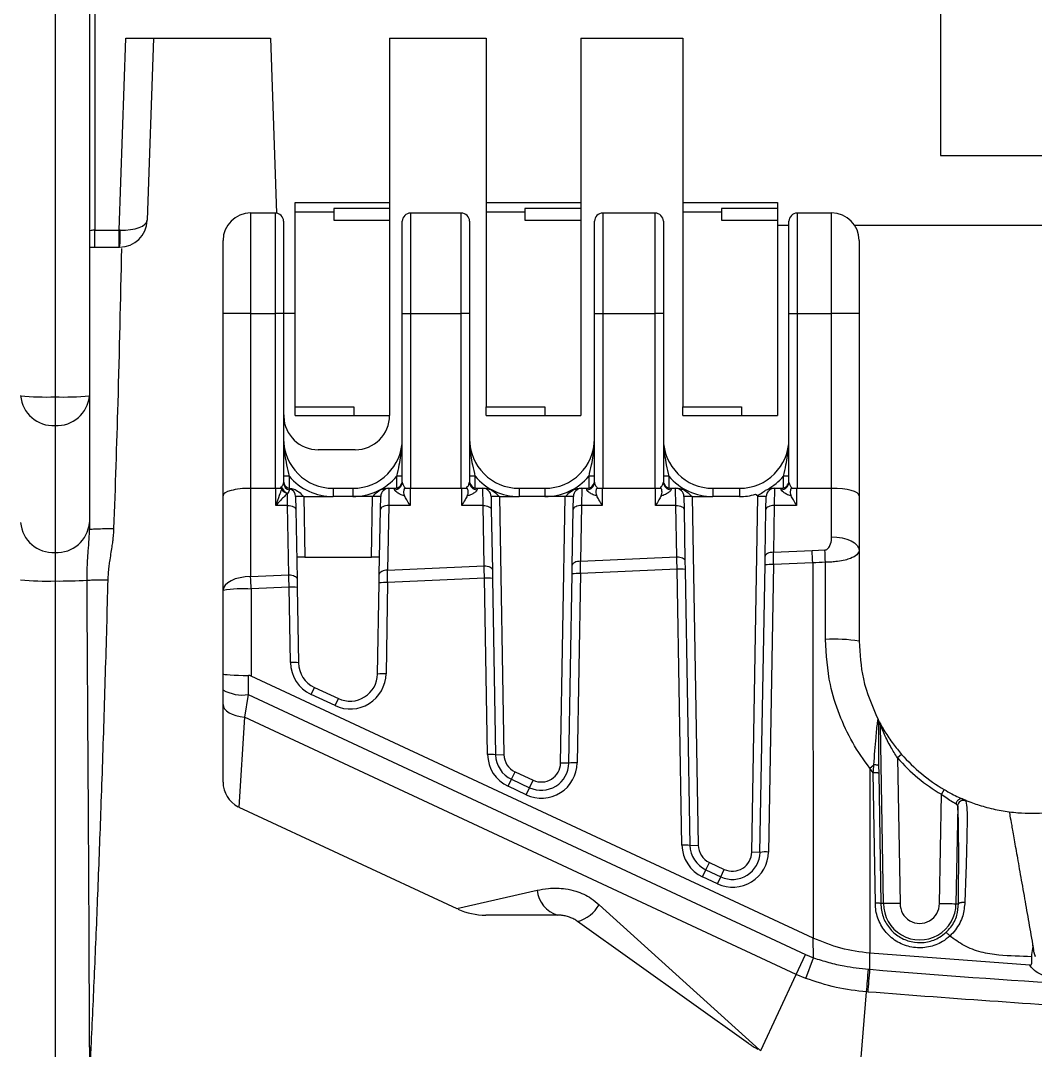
# Model space of a CAD drawing. Header units: millimetres. Extents: x 12 to 854, y 4 to 555.
# Drawn here: x 153.75 to 184.95, y 242.99 to 274.65 of the extents above; entities that cross this region are included whole.
import ezdxf

# ---------------------------------------------------------------- set-up
doc = ezdxf.new("R2010")
doc.units = ezdxf.units.MM
doc.linetypes.add('CENTER', pattern=[10.16, 6.35, -1.27, 1.27, -1.27])
doc.layers.add('DEFAULT_1', color=7, linetype='CENTER')
doc.dimstyles.new('SLDDIMSTYLE1', dxfattribs={"dimtxt": 0.18, "dimasz": 3.556, "dimexe": 0, "dimexo": 0.0625, "dimgap": 0, "dimtad": 0, "dimtih": 1, "dimtoh": 1, "dimdec": 0, "dimrnd": 1e-09, "dimzin": 0, "dimdsep": 46, "dimtxsty": 'Standard', "dimsah": 1, "dimcen": 0.09, "dimadec": 0, "dimazin": 0, "dimtfac": 3.556, "dimtdec": 0, "dimtofl": 0, "dimtmove": 0, "dimatfit": 3, "dimfxl": 1, "dimfrac": 2, "dimtolj": 1, "dimtzin": 0, "dimarcsym": 0})

msp = doc.modelspace()

# ---------------------------------------------------------------- linework, layer by layer
at = {"color": 7, "linetype": 'Continuous', "lineweight": 25}
for p, q in [((154.804, 278.346), (154.804, 263.083)), ((182.025, 278.346), (182.025, 270.501)), ((155.863, 276.409), (155.863, 263.12)), ((156.032, 276.054), (156.032, 268.211)), ((156.777, 268.211), (156.983, 274.113)), ((156.983, 274.113), (161.429, 274.113)), ((157.831, 274.113), (157.636, 268.515)), ((161.429, 274.113), (161.617, 268.733)), ((165.091, 274.113), (168.063, 274.113)), ((165.091, 274.113), (165.091, 269.06)), ((168.063, 274.113), (168.063, 269.06)), ((170.967, 274.113), (174.108, 274.113)), ((170.967, 274.113), (170.967, 269.06)), ((174.108, 274.113), (174.108, 269.06)), ((182.025, 270.501), (220.125, 270.501)), ((162.187, 269.06), (165.091, 269.06)), ((162.187, 268.771), (162.187, 269.06)), ((165.091, 268.876), (163.372, 268.876)), ((163.372, 268.876), (163.372, 268.771)), ((165.091, 269.06), (165.091, 268.876)), ((165.091, 268.876), (165.091, 268.515)), ((168.063, 269.06), (170.967, 269.06)), ((168.063, 269.06), (168.063, 268.771)), ((170.967, 268.876), (169.248, 268.876)), ((169.248, 268.876), (169.248, 268.771)), ((170.967, 269.06), (170.967, 268.876)), ((170.967, 268.876), (170.967, 268.515)), ((174.108, 269.06), (177.012, 269.06)), ((174.108, 269.06), (174.108, 268.771)), ((177.012, 268.876), (175.294, 268.876)), ((175.294, 268.876), (175.294, 268.771)), ((177.012, 269.06), (177.012, 268.876)), ((177.012, 268.876), (177.012, 268.515)), ((161.578, 268.736), (160.816, 268.736)), ((162.187, 268.771), (163.372, 268.771)), ((162.187, 262.779), (162.187, 268.771)), ((163.372, 268.771), (163.372, 268.515)), ((167.293, 268.736), (165.735, 268.736)), ((168.063, 268.771), (169.248, 268.771)), ((168.063, 268.771), (168.063, 262.779)), ((169.248, 268.771), (169.248, 268.515)), ((173.253, 268.736), (171.644, 268.736)), ((174.108, 268.771), (174.108, 262.779)), ((174.108, 268.771), (175.294, 268.771)), ((175.294, 268.771), (175.294, 268.515)), ((178.68, 268.736), (177.622, 268.736)), ((161.832, 268.482), (161.832, 265.646)), ((163.372, 268.515), (165.091, 268.515)), ((165.091, 268.515), (165.091, 262.513)), ((165.481, 265.646), (165.481, 268.482)), ((167.547, 268.482), (167.547, 265.646)), ((169.248, 268.515), (170.967, 268.515)), ((170.967, 268.515), (170.967, 262.513)), ((171.39, 265.646), (171.39, 268.482)), ((173.507, 268.482), (173.507, 265.646)), ((175.294, 268.515), (177.012, 268.515)), ((177.012, 268.515), (177.012, 262.513)), ((177.368, 268.355), (177.012, 268.355)), ((177.368, 265.646), (177.368, 268.482)), ((222.762, 268.355), (179.387, 268.355)), ((156.032, 268.211), (156.777, 268.211)), ((156.032, 267.685), (156.777, 267.685)), ((159.969, 265.646), (159.969, 267.89)), ((179.527, 267.89), (179.527, 265.646)), ((160.816, 265.646), (159.969, 265.646)), ((159.969, 260.043), (159.969, 265.646)), ((160.816, 265.646), (160.816, 260.27)), ((160.816, 265.646), (161.578, 265.646)), ((161.578, 260.27), (161.578, 265.646)), ((161.832, 265.646), (161.578, 265.646)), ((161.832, 265.646), (161.832, 260.441)), ((162.187, 265.646), (161.832, 265.646)), ((165.481, 265.646), (165.735, 265.646)), ((165.481, 260.457), (165.481, 265.646)), ((165.735, 265.646), (167.293, 265.646)), ((165.735, 265.646), (165.735, 260.27)), ((167.293, 260.27), (167.293, 265.646)), ((167.547, 265.646), (167.293, 265.646)), ((167.547, 265.646), (167.547, 260.457)), ((171.39, 265.646), (171.644, 265.646)), ((171.39, 260.457), (171.39, 265.646)), ((171.644, 265.646), (173.253, 265.646)), ((171.644, 265.646), (171.644, 260.27)), ((173.507, 265.646), (173.253, 265.646)), ((173.253, 260.27), (173.253, 265.646)), ((173.507, 265.646), (173.507, 260.457)), ((177.368, 265.646), (177.622, 265.646)), ((177.368, 260.457), (177.368, 265.646)), ((177.622, 265.646), (178.68, 265.646)), ((177.622, 265.646), (177.622, 260.27)), ((178.68, 260.27), (178.68, 265.646)), ((179.527, 265.646), (178.68, 265.646)), ((179.527, 265.646), (179.527, 260.043)), ((154.804, 263.083), (154.804, 262.203)), ((155.863, 263.12), (155.863, 259.217)), ((161.832, 262.587), (161.835, 262.476)), ((162.187, 262.779), (163.991, 262.779)), ((162.187, 262.513), (162.187, 262.779)), ((163.991, 262.779), (163.991, 262.513)), ((168.063, 262.779), (169.866, 262.779)), ((168.063, 262.513), (168.063, 262.779)), ((169.866, 262.779), (169.866, 262.513)), ((174.108, 262.779), (175.912, 262.779)), ((174.108, 262.513), (174.108, 262.779)), ((175.912, 262.779), (175.912, 262.513)), ((162.187, 262.513), (163.991, 262.513)), ((163.991, 262.513), (165.091, 262.513)), ((168.063, 262.513), (169.866, 262.513)), ((169.866, 262.513), (170.967, 262.513)), ((174.108, 262.513), (175.912, 262.513)), ((175.912, 262.513), (177.012, 262.513)), ((154.804, 262.203), (154.804, 258.3)), ((164.033, 261.455), (162.893, 261.455)), ((162.001, 260.642), (161.832, 260.642)), ((162.001, 260.642), (162.001, 260.277)), ((165.481, 260.642), (165.311, 260.642)), ((165.311, 260.28), (165.311, 260.642)), ((167.716, 260.642), (167.547, 260.642)), ((167.716, 260.642), (167.716, 260.28)), ((171.39, 260.642), (171.221, 260.642)), ((171.221, 260.28), (171.221, 260.642)), ((173.676, 260.642), (173.507, 260.642)), ((173.676, 260.642), (173.676, 260.28)), ((177.368, 260.642), (177.199, 260.642)), ((177.199, 260.28), (177.199, 260.642)), ((161.734, 260.272), (161.769, 260.314)), ((159.969, 257.131), (159.969, 260.043)), ((160.816, 260.27), (160.816, 257.554)), ((160.816, 260.27), (161.578, 260.27)), ((161.594, 259.741), (161.594, 260.271)), ((161.948, 260.113), (161.942, 260.109)), ((161.953, 259.741), (161.948, 260.113)), ((162.2, 260.02), (162.207, 259.618)), ((162.454, 260.016), (162.2, 260.02)), ((162.454, 260.016), (162.487, 258.153)), ((162.454, 260.016), (163.356, 260.016)), ((163.356, 260.27), (163.356, 260.016)), ((163.356, 260.27), (163.957, 260.27)), ((163.957, 260.016), (163.356, 260.016)), ((163.957, 260.27), (163.957, 260.016)), ((164.562, 260.016), (163.957, 260.016)), ((164.529, 258.153), (164.562, 260.016)), ((164.816, 260.02), (164.562, 260.016)), ((164.809, 259.618), (164.816, 260.02)), ((165.002, 260.27), (165.07, 260.27)), ((165.07, 260.27), (165.063, 259.741)), ((165.07, 260.27), (165.244, 260.27)), ((165.244, 260.229), (165.244, 260.27)), ((165.718, 260.271), (165.718, 259.741)), ((165.735, 260.27), (167.293, 260.27)), ((167.309, 259.741), (167.309, 260.271)), ((167.784, 260.27), (167.784, 260.229)), ((167.784, 260.27), (167.957, 260.27)), ((167.964, 259.741), (167.957, 260.27)), ((167.957, 260.27), (168.025, 260.27)), ((168.211, 260.02), (168.218, 259.618)), ((168.465, 260.016), (168.211, 260.02)), ((168.465, 260.016), (168.604, 252.081)), ((168.465, 260.016), (169.071, 260.016)), ((169.071, 260.27), (169.071, 260.016)), ((169.071, 260.27), (169.866, 260.27)), ((169.866, 260.016), (169.071, 260.016)), ((169.866, 260.27), (169.866, 260.016)), ((170.488, 260.016), (169.866, 260.016)), ((170.345, 251.821), (170.488, 260.016)), ((170.743, 260.02), (170.488, 260.016)), ((170.736, 259.618), (170.743, 260.02)), ((170.928, 260.27), (170.997, 260.27)), ((170.997, 260.27), (170.99, 259.741)), ((170.997, 260.27), (171.153, 260.27)), ((171.153, 260.229), (171.153, 260.27)), ((171.627, 260.271), (171.627, 259.741)), ((171.644, 260.27), (173.253, 260.27)), ((173.27, 259.741), (173.27, 260.271)), ((173.744, 260.27), (173.744, 260.229)), ((173.744, 260.27), (173.884, 260.27)), ((173.891, 259.741), (173.884, 260.27)), ((173.884, 260.27), (173.952, 260.27)), ((174.138, 260.02), (174.145, 259.618)), ((174.392, 260.016), (174.138, 260.02)), ((174.392, 260.016), (174.579, 249.295)), ((174.392, 260.016), (175.031, 260.016)), ((175.031, 260.27), (175.031, 260.016)), ((175.031, 260.27), (175.844, 260.27)), ((175.844, 260.016), (175.031, 260.016)), ((175.844, 260.27), (175.844, 260.016)), ((176.224, 249.08), (176.415, 260.016)), ((176.669, 260.02), (176.415, 260.016)), ((176.662, 259.618), (176.669, 260.02)), ((176.855, 260.27), (176.923, 260.27)), ((176.923, 260.27), (176.916, 259.741)), ((176.923, 260.27), (177.131, 260.27)), ((177.131, 260.229), (177.131, 260.27)), ((177.605, 260.271), (177.605, 259.741)), ((177.622, 260.27), (178.68, 260.27)), ((178.68, 258.778), (178.68, 260.27)), ((179.527, 260.043), (179.527, 258.355)), ((161.953, 259.741), (161.594, 259.741)), ((161.99, 257.609), (161.953, 259.741)), ((165.063, 259.741), (165.028, 257.75)), ((165.718, 259.741), (165.063, 259.741)), ((167.964, 259.741), (167.309, 259.741)), ((167.997, 257.889), (167.964, 259.741)), ((170.99, 259.741), (170.96, 258.027)), ((171.627, 259.741), (170.99, 259.741)), ((173.891, 259.741), (173.27, 259.741)), ((173.919, 258.164), (173.891, 259.741)), ((176.916, 259.741), (176.891, 258.303)), ((177.605, 259.741), (176.916, 259.741)), ((162.207, 259.618), (162.244, 257.486)), ((164.774, 257.628), (164.809, 259.618)), ((168.218, 259.618), (168.251, 257.766)), ((170.706, 257.904), (170.736, 259.618)), ((174.145, 259.618), (174.172, 258.042)), ((176.637, 258.18), (176.662, 259.618)), ((155.863, 259.217), (155.863, 259.007)), ((154.804, 258.3), (154.804, 257.421)), ((162.487, 258.153), (162.233, 258.153)), ((162.487, 258.153), (164.529, 258.153)), ((164.783, 258.153), (164.529, 258.153)), ((170.96, 258.027), (173.919, 258.164)), ((176.632, 257.914), (176.637, 258.18)), ((176.891, 258.303), (178.078, 258.358)), ((178.078, 258.358), (178.473, 258.375)), ((179.527, 258.355), (179.527, 255.571)), ((165.028, 257.75), (167.997, 257.889)), ((170.701, 257.638), (170.706, 257.904)), ((173.929, 257.785), (170.961, 257.647)), ((174.077, 249.299), (173.929, 257.785)), ((174.172, 258.042), (174.177, 257.776)), ((176.478, 249.076), (176.632, 257.914)), ((176.893, 257.923), (176.738, 249.085)), ((178.099, 257.979), (176.893, 257.923)), ((178.099, 257.979), (178.113, 246.439)), ((178.489, 255.626), (178.489, 257.995)), ((160.816, 257.554), (161.99, 257.609)), ((162.244, 257.486), (162.249, 257.221)), ((164.77, 257.362), (164.774, 257.628)), ((168.008, 257.509), (165.03, 257.37)), ((168.102, 252.085), (168.008, 257.509)), ((168.251, 257.766), (168.255, 257.5)), ((168.255, 257.5), (168.35, 252.076)), ((170.599, 251.817), (170.701, 257.638)), ((170.961, 257.647), (170.86, 251.826)), ((174.177, 257.776), (174.325, 249.29)), ((154.804, 257.421), (154.804, 242.18)), ((162.001, 257.229), (160.836, 257.175)), ((160.836, 257.175), (160.836, 254.495)), ((162.042, 254.911), (162.001, 257.229)), ((162.249, 257.221), (162.289, 254.903)), ((164.721, 254.558), (164.77, 257.362)), ((165.03, 257.37), (164.981, 254.567)), ((159.969, 254.568), (159.969, 257.131)), ((159.969, 254.074), (159.969, 254.568)), ((160.747, 254.516), (160.747, 253.927)), ((178.113, 246.439), (160.836, 254.495)), ((159.969, 253.623), (159.969, 254.074)), ((162.677, 253.933), (162.778, 254.15)), ((162.778, 254.15), (163.516, 253.806)), ((160.747, 253.927), (160.632, 253.23)), ((160.747, 253.927), (177.88, 245.938)), ((163.415, 253.589), (162.677, 253.933)), ((163.415, 253.589), (163.516, 253.806)), ((159.969, 251.235), (159.969, 253.623)), ((177.592, 245.321), (160.632, 253.23)), ((180.276, 247.504), (180.18, 252.983)), ((168.35, 252.076), (168.604, 252.081)), ((180.833, 252.09), (180.706, 251.978)), ((170.599, 251.817), (170.345, 251.821)), ((179.857, 251.669), (179.977, 251.765)), ((180.706, 251.978), (180.784, 247.506)), ((168.839, 251.324), (168.946, 251.554)), ((168.946, 251.554), (169.502, 251.295)), ((179.857, 251.669), (179.858, 245.973)), ((179.962, 251.519), (179.857, 251.669)), ((180.026, 247.511), (179.961, 251.518)), ((180.126, 251.743), (180.13, 251.513)), ((180.13, 251.513), (180.194, 247.503)), ((168.738, 251.107), (168.839, 251.324)), ((168.839, 251.324), (169.395, 251.064)), ((169.395, 251.064), (169.502, 251.295)), ((169.294, 250.848), (168.738, 251.107)), ((169.294, 250.848), (169.395, 251.064)), ((181.995, 247.501), (182.054, 250.861)), ((182.14, 251.007), (182.054, 250.861)), ((182.556, 250.507), (182.503, 247.497)), ((160.458, 250.468), (167.155, 247.345)), ((174.325, 249.29), (174.579, 249.295)), ((176.478, 249.076), (176.224, 249.08)), ((174.814, 248.538), (174.921, 248.768)), ((174.921, 248.768), (175.381, 248.553)), ((174.713, 248.321), (174.814, 248.538)), ((175.173, 248.106), (174.713, 248.321)), ((174.814, 248.538), (175.274, 248.323)), ((175.173, 248.106), (175.274, 248.323)), ((175.274, 248.323), (175.381, 248.553)), ((180.194, 247.503), (180.194, 247.503)), ((170.256, 247.146), (168.05, 247.146)), ((176.127, 243.2), (170.87, 246.95)), ((178.122, 245.835), (178.113, 246.439)), ((184.906, 245.985), (184.865, 246.22)), ((184.877, 246.152), (184.888, 246.087)), ((177.592, 245.321), (177.88, 245.938)), ((177.88, 245.938), (178.122, 245.835)), ((177.885, 245.199), (178.122, 245.835)), ((178.122, 245.835), (178.122, 245.835)), ((184.771, 245.604), (179.858, 245.973)), ((179.859, 245.479), (179.858, 245.973)), ((184.909, 245.984), (184.906, 245.985)), ((184.945, 245.867), (184.909, 245.984)), ((177.885, 245.199), (177.592, 245.321)), ((179.8, 244.78), (179.757, 244.783)), ((155.863, 243.088), (155.863, 242.217)), ((176.462, 243.005), (176.503, 242.985))]:
    msp.add_line(p, q, dxfattribs=at)
at = {"color": 8, "linetype": 'Continuous', "lineweight": 25}
for p, q in [((160.816, 268.736), (160.816, 265.646)), ((161.578, 265.646), (161.578, 268.736)), ((165.735, 268.736), (165.735, 265.646)), ((167.293, 265.646), (167.293, 268.736)), ((171.644, 268.736), (171.644, 265.646)), ((173.253, 265.646), (173.253, 268.736)), ((177.622, 268.736), (177.622, 265.646)), ((178.68, 265.646), (178.68, 268.736)), ((156.032, 267.685), (156.032, 268.211)), ((156.777, 267.685), (156.777, 268.211)), ((160.632, 253.23), (160.458, 250.468)), ((167.155, 247.345), (169.624, 247.908)), ((171.536, 247.465), (176.462, 243.005)), ((176.503, 242.985), (177.592, 245.321)), ((179.535, 242.177), (179.757, 244.783))]:
    msp.add_line(p, q, dxfattribs=at)
at = {"color": 7, "linetype": 'Continuous', "lineweight": 25, "flags": 128}
for points in [[(161.953, 259.741), (162.002, 259.739), (162.05, 259.732), (162.093, 259.721), (162.132, 259.706), (162.163, 259.687), (162.187, 259.666), (162.202, 259.642), (162.207, 259.618)], [(165.063, 259.741), (165.014, 259.739), (164.966, 259.732), (164.922, 259.721), (164.884, 259.706), (164.852, 259.687), (164.829, 259.666), (164.814, 259.642), (164.809, 259.618)], [(167.964, 259.741), (168.014, 259.739), (168.061, 259.732), (168.105, 259.721), (168.143, 259.706), (168.175, 259.687), (168.198, 259.666), (168.213, 259.642), (168.218, 259.618)], [(170.99, 259.741), (170.94, 259.739), (170.893, 259.732), (170.849, 259.721), (170.811, 259.706), (170.779, 259.687), (170.756, 259.666), (170.741, 259.642), (170.736, 259.618)], [(173.891, 259.741), (173.94, 259.739), (173.988, 259.732), (174.031, 259.721), (174.07, 259.706), (174.101, 259.687), (174.125, 259.666), (174.14, 259.642), (174.145, 259.618)], [(176.916, 259.741), (176.867, 259.739), (176.82, 259.732), (176.776, 259.721), (176.737, 259.706), (176.706, 259.687), (176.682, 259.666), (176.667, 259.642), (176.662, 259.618)], [(178.68, 258.778), (178.845, 258.77), (179.004, 258.746), (179.151, 258.707), (179.279, 258.654), (179.384, 258.59), (179.462, 258.517), (179.511, 258.437), (179.527, 258.355)], [(173.919, 258.164), (173.968, 258.163), (174.015, 258.156), (174.059, 258.145), (174.097, 258.13), (174.129, 258.111), (174.153, 258.09), (174.167, 258.066), (174.172, 258.042)], [(176.891, 258.303), (176.842, 258.301), (176.794, 258.294), (176.751, 258.283), (176.712, 258.268), (176.681, 258.25), (176.657, 258.228), (176.642, 258.205), (176.637, 258.18)], [(167.997, 257.889), (168.046, 257.887), (168.093, 257.88), (168.137, 257.869), (168.175, 257.854), (168.207, 257.835), (168.231, 257.814), (168.245, 257.791), (168.251, 257.766)], [(170.96, 258.027), (170.91, 258.025), (170.863, 258.018), (170.819, 258.007), (170.781, 257.992), (170.749, 257.973), (170.726, 257.952), (170.711, 257.929), (170.706, 257.904)], [(160.816, 257.554), (160.65, 257.546), (160.492, 257.522), (160.345, 257.483), (160.217, 257.43), (160.112, 257.366), (160.033, 257.293), (159.985, 257.213), (159.969, 257.131)], [(161.99, 257.609), (162.04, 257.607), (162.087, 257.601), (162.131, 257.59), (162.169, 257.574), (162.201, 257.556), (162.224, 257.534), (162.239, 257.511), (162.244, 257.486)], [(165.028, 257.75), (164.979, 257.749), (164.931, 257.742), (164.888, 257.731), (164.849, 257.716), (164.818, 257.697), (164.794, 257.676), (164.779, 257.652), (164.774, 257.628)], [(159.969, 253.623), (159.981, 253.555), (160.017, 253.49), (160.075, 253.427), (160.155, 253.371), (160.254, 253.322), (160.368, 253.281), (160.496, 253.25), (160.632, 253.23)], [(180.276, 247.504), (180.233, 247.504), (180.194, 247.503)], [(182.503, 247.497), (182.546, 247.497), (182.58, 247.496)], [(179.757, 244.783), (179.763, 244.865), (179.77, 244.949), (179.777, 245.034), (179.784, 245.121), (179.791, 245.21), (179.798, 245.3), (179.806, 245.391), (179.813, 245.482)], [(179.8, 244.78), (179.807, 244.862), (179.814, 244.945), (179.821, 245.031), (179.829, 245.118), (179.836, 245.206), (179.844, 245.296), (179.852, 245.387), (179.859, 245.479)], [(155.905, 243.09), (155.881, 242.602), (155.863, 242.218)]]:
    msp.add_lwpolyline(points, dxfattribs=at)
at = {"color": 7, "linetype": 'Continuous', "lineweight": 25}
for centre, radius, start, end in [((160.816, 267.89), 0.847, 90, 180), ((161.578, 268.482), 0.254, 360, 90), ((165.735, 268.482), 0.254, 90, 180), ((167.293, 268.482), 0.254, 0, 90), ((171.644, 268.482), 0.254, 90, 180), ((173.253, 268.482), 0.254, 0, 90), ((177.622, 268.482), 0.254, 90, 180), ((178.68, 267.89), 0.847, 0, 90), ((154.54, 270.692), 7.614, 264.0133, 271.9891), ((154.738, 263.196), 0.995, 184.4019, 273.8113), ((155.068, 270.692), 7.614, 268.0109, 275.9867), ((154.87, 263.196), 0.995, 266.1887, 355.5981), ((162.893, 262.513), 1.058, 182, 270), ((164.033, 262.513), 1.058, 270, 0), ((163.356, 261.794), 1.524, 180, 270), ((163.957, 261.794), 1.524, 270, 0), ((169.071, 261.794), 1.524, 180, 270), ((169.866, 261.794), 1.524, 270, 0), ((175.031, 261.794), 1.524, 180, 270), ((175.844, 261.794), 1.524, 270, 0), ((163.356, 261.794), 1.778, 220.3676, 270), ((163.957, 261.794), 1.778, 270, 319.6324), ((169.071, 261.794), 1.778, 220.3676, 270), ((169.866, 261.794), 1.778, 270, 319.6324), ((175.031, 261.794), 1.778, 220.3676, 270), ((175.844, 261.794), 1.778, 298.9642, 319.6324), ((162.077, 260.407), 0.321, 196.7102, 246.3837), ((162.069, 260.491), 0.237, 180, 255.5422), ((162.061, 260.444), 0.23, 180.804, 257.0511), ((165.244, 260.507), 0.237, 270, 0), ((165.248, 260.461), 0.233, 268.891, 358.8463), ((167.784, 260.507), 0.237, 180, 270), ((167.779, 260.461), 0.233, 181.1537, 271.109), ((171.153, 260.507), 0.237, 270, 0), ((171.158, 260.461), 0.233, 268.891, 358.8463), ((173.744, 260.507), 0.237, 180, 270), ((173.74, 260.461), 0.233, 181.1537, 271.109), ((177.131, 260.507), 0.237, 270, 0), ((177.135, 260.461), 0.233, 268.891, 358.8463), ((161.946, 260.016), 0.254, 1, 75.5422), ((165.07, 260.016), 0.254, 90, 179), ((167.957, 260.016), 0.254, 1, 90), ((170.997, 260.016), 0.254, 90, 179), ((173.884, 260.016), 0.254, 1, 90), ((175.844, 261.794), 1.778, 270, 286.2818), ((176.923, 260.016), 0.254, 90, 179), ((154.738, 259.293), 0.995, 184.4019, 273.8113), ((154.87, 259.293), 0.995, 266.1887, 355.5981), ((150.784, 256.68), 27.346, 2.7228, 3.5181), ((144.113, 256.697), 34.401, 2.1636, 2.7955), ((174.011, 256.595), 1.193, 81.9883, 93.9155), ((176.805, 256.673), 1.253, 85.9884, 97.9128), ((133.521, 255.876), 27.346, 2.7228, 3.5181), ((168.089, 256.319), 1.193, 81.9883, 93.9155), ((170.873, 256.397), 1.253, 85.9884, 97.9128), ((154.54, 265.03), 7.614, 264.0133, 271.9891), ((154.943, 272.317), 14.897, 269.4646, 273.2492), ((160.616, 252.966), 4.214, 87.0107, 98.8386), ((162.083, 256.039), 1.193, 81.9883, 93.9155), ((164.942, 256.12), 1.253, 85.9884, 97.9128), ((178.744, 250.661), 4.971, 80.9452, 92.9446), ((162.123, 253.721), 1.193, 81.9883, 93.9155), ((163.142, 254.931), 1.101, 181, 245), ((163.136, 254.917), 0.847, 181, 245), ((163.88, 254.586), 1.101, 245, 359), ((163.874, 254.573), 0.847, 245, 359), ((164.893, 253.317), 1.253, 85.9884, 97.9128), ((160.57, 255.124), 1.211, 240.2123, 278.3882), ((179.959, 253.082), 0.169, 0.9172, 27.1201), ((184.819, 255.571), 5.292, 207.1219, 208.3174), ((184.988, 255.574), 5.461, 207.1219, 208.3174), ((180.011, 252.981), 0.169, 0.9211, 28.3155), ((168.184, 250.895), 1.193, 81.9883, 93.9155), ((169.203, 252.105), 1.101, 181, 245), ((169.196, 252.091), 0.593, 181, 245), ((184.819, 255.571), 5.292, 221.1384, 239.5865), ((169.196, 252.091), 0.847, 181, 245), ((169.759, 251.845), 1.101, 245, 359), ((169.753, 251.832), 0.847, 245, 359), ((169.753, 251.832), 0.593, 245, 359), ((170.772, 250.576), 1.253, 85.9884, 97.9128), ((184.819, 255.571), 5.461, 221.1384, 239.5865), ((160.816, 251.235), 0.847, 180, 242.9426), ((182.725, 250.502), 0.17, 61.3471, 178.3256), ((174.159, 248.109), 1.193, 81.9883, 93.9155), ((175.178, 249.318), 1.101, 181, 245), ((175.172, 249.305), 0.847, 181, 245), ((175.172, 249.305), 0.593, 181, 245), ((175.638, 249.104), 1.101, 245, 359), ((175.632, 249.09), 0.847, 245, 359), ((175.632, 249.09), 0.593, 245, 359), ((176.651, 247.835), 1.253, 85.9884, 97.9128), ((170.526, 248.014), 0.908, 186.67, 252.6839), ((168.05, 249.263), 2.117, 246.0352, 270), ((170.549, 248.053), 1.149, 286.2423, 329.2631), ((181.39, 247.497), 1.114, 179.6612, 359.9942), ((181.39, 247.497), 0.606, 179.1847, 0.3479), ((177.356, 244.923), 2.117, 234.5, 243.5511)]:
    msp.add_arc(centre, radius, start, end, dxfattribs=at)
at = {"color": 8, "linetype": 'Continuous', "lineweight": 25}
msp.add_arc((153.205, 268.069), 3.606, 353.8932, 2.249, dxfattribs=at)
at = {"color": 7, "linetype": 'Continuous', "lineweight": 25}
for centre, major_axis, ratio, start_param, end_param in [((156.79, 268.544), (0.03, 0.858), 0.985834, 3.176478, 4.712389), ((156.79, 268.544), (0.846, -0.03), 0.393808, 4.747274, 6.283185), ((156.032, 268.169), (0.169, 0), 0.244637, 1.570796, 3.141593), ((156.778, 268.205), (0.847, -0.018), 0.006923, 1.535814, 1.571917), ((160.816, 260.043), (0.847, 0), 0.267949, 1.570796, 3.141593), ((161.578, 260.71), (0, 0.44), 0.57735, 3.141593, 3.208309), ((165.735, 260.71), (0, 0.44), 0.57735, 3.074877, 3.141593), ((167.293, 260.71), (0, 0.44), 0.57735, 3.141593, 3.208309), ((171.644, 260.71), (0, 0.44), 0.57735, 3.074877, 3.141593), ((173.253, 260.71), (0, 0.44), 0.57735, 3.141593, 3.208309), ((177.622, 260.71), (0, 0.44), 0.57735, 3.074877, 3.141593), ((178.68, 260.043), (0.847, 0), 0.267949, 0, 1.570796), ((173.924, 257.741), (-0.022, 0.847), 0.008051, 4.763719, 5.235527), ((176.886, 257.879), (-0.001, 0.848), 0.008038, 4.763916, 5.235723), ((168.002, 257.465), (-0.022, 0.847), 0.008051, 4.763719, 5.235527), ((170.954, 257.603), (-0.001, 0.848), 0.008038, 4.763916, 5.235723), ((161.995, 257.186), (-0.022, 0.847), 0.008051, 4.763719, 5.235527), ((165.023, 257.327), (-0.001, 0.848), 0.008038, 4.763916, 5.235723), ((160.816, 254.568), (0.847, 0), 0.06173, 3.141593, 4.631327), ((160.816, 250.807), (-0.073, 3.709), 0.227407, 6.17208, 6.27755)]:
    msp.add_ellipse(centre, major_axis=major_axis, ratio=ratio, start_param=start_param, end_param=end_param, dxfattribs=at)
for points, knots in [([(155.863, 267.684), (155.89, 267.684), (155.944, 267.685), (156.002, 267.685), (156.032, 267.685)], [0, 0, 0, 0, 0.494518, 1, 1, 1, 1]), ([(156.777, 267.685), (156.778, 267.685), (156.782, 267.685), (156.787, 267.685), (156.79, 267.685)], [0, 0, 0, 0, 0.249995, 1, 1, 1, 1]), ([(161.832, 261.794), (161.832, 261.792), (161.832, 261.783), (161.832, 261.705), (161.843, 261.438), (161.901, 261.066), (161.974, 260.758), (162.001, 260.642)], [0, 0, 0, 0, 0.003785, 0.024954, 0.203571, 0.701904, 1, 1, 1, 1]), ([(165.311, 260.642), (165.339, 260.758), (165.411, 261.066), (165.47, 261.438), (165.48, 261.705), (165.481, 261.783), (165.481, 261.792), (165.481, 261.794)], [0, 0, 0, 0, 0.298096, 0.796429, 0.975046, 0.996215, 1, 1, 1, 1]), ([(167.547, 261.794), (167.547, 261.792), (167.547, 261.783), (167.547, 261.705), (167.558, 261.438), (167.616, 261.066), (167.689, 260.758), (167.716, 260.642)], [0, 0, 0, 0, 0.003785, 0.024954, 0.203571, 0.701904, 1, 1, 1, 1]), ([(171.221, 260.642), (171.248, 260.758), (171.321, 261.066), (171.379, 261.438), (171.39, 261.705), (171.39, 261.783), (171.39, 261.792), (171.39, 261.794)], [0, 0, 0, 0, 0.298096, 0.796429, 0.975046, 0.996215, 1, 1, 1, 1]), ([(173.507, 261.794), (173.507, 261.792), (173.507, 261.783), (173.507, 261.705), (173.518, 261.438), (173.577, 261.066), (173.649, 260.758), (173.676, 260.642)], [0, 0, 0, 0, 0.003785, 0.024954, 0.203571, 0.701904, 1, 1, 1, 1]), ([(177.199, 260.642), (177.226, 260.758), (177.298, 261.066), (177.357, 261.438), (177.367, 261.705), (177.368, 261.783), (177.368, 261.792), (177.368, 261.794)], [0, 0, 0, 0, 0.298096, 0.796429, 0.975046, 0.996215, 1, 1, 1, 1]), ([(161.769, 260.314), (161.77, 260.315), (161.789, 260.341), (161.822, 260.386), (161.828, 260.423), (161.832, 260.441)], [0, 0, 0, 0, 0.010689, 0.535232, 1, 1, 1, 1]), ([(165.481, 260.457), (165.481, 260.449), (165.483, 260.421), (165.51, 260.361), (165.549, 260.304), (165.574, 260.276), (165.578, 260.272)], [0, 0, 0, 0, 0.146205, 0.559906, 0.934641, 1, 1, 1, 1]), ([(167.449, 260.272), (167.463, 260.289), (167.498, 260.33), (167.536, 260.398), (167.543, 260.437), (167.547, 260.457)], [0, 0, 0, 0, 0.258716, 0.639007, 1, 1, 1, 1]), ([(171.39, 260.457), (171.391, 260.449), (171.393, 260.421), (171.419, 260.361), (171.458, 260.304), (171.484, 260.276), (171.488, 260.272)], [0, 0, 0, 0, 0.146205, 0.559906, 0.934641, 1, 1, 1, 1]), ([(173.41, 260.272), (173.424, 260.289), (173.459, 260.33), (173.497, 260.398), (173.504, 260.437), (173.507, 260.457)], [0, 0, 0, 0, 0.258716, 0.639007, 1, 1, 1, 1]), ([(177.368, 260.457), (177.368, 260.449), (177.371, 260.421), (177.397, 260.361), (177.436, 260.304), (177.461, 260.276), (177.465, 260.272)], [0, 0, 0, 0, 0.146205, 0.559906, 0.934641, 1, 1, 1, 1]), ([(161.594, 260.271), (161.622, 260.273), (161.672, 260.277), (161.715, 260.274), (161.734, 260.272)], [0, 0, 0, 0, 0.534027, 1, 1, 1, 1]), ([(161.594, 259.741), (161.595, 259.742), (161.634, 259.854), (161.7, 260.032), (161.753, 260.187), (161.774, 260.248)], [0, 0, 0, 0, 0.006284, 0.611118, 1, 1, 1, 1]), ([(161.942, 260.109), (161.904, 260.071), (161.8, 259.968), (161.674, 259.833), (161.595, 259.741), (161.594, 259.741)], [0, 0, 0, 0, 0.365419, 0.993966, 1, 1, 1, 1]), ([(161.774, 260.248), (161.772, 260.252), (161.767, 260.259), (161.755, 260.268), (161.744, 260.271), (161.736, 260.272), (161.734, 260.272)], [0, 0, 0, 0, 0.236071, 0.471516, 0.886456, 1, 1, 1, 1]), ([(161.942, 260.109), (161.941, 260.11), (161.922, 260.116), (161.88, 260.135), (161.82, 260.181), (161.79, 260.226), (161.774, 260.248)], [0, 0, 0, 0, 0.015531, 0.295061, 0.64747, 1, 1, 1, 1]), ([(162.01, 260.22), (162.007, 260.206), (162.003, 260.177), (161.966, 260.134), (161.948, 260.113)], [0, 0, 0, 0, 0.4936, 1, 1, 1, 1]), ([(162.009, 260.262), (162.009, 260.259), (162.009, 260.254), (162.01, 260.229), (162.01, 260.22)], [0, 0, 0, 0, 0.6434594, 1, 1, 1, 1]), ([(162.047, 260.268), (162.079, 260.263), (162.169, 260.247), (162.31, 260.158), (162.403, 260.067), (162.454, 260.016), (162.454, 260.016)], [0, 0, 0, 0, 0.19823, 0.559564, 0.996233, 1, 1, 1, 1]), ([(164.562, 260.016), (164.562, 260.016), (164.613, 260.067), (164.706, 260.158), (164.857, 260.253), (164.959, 260.265), (165.002, 260.27)], [0, 0, 0, 0, 0.003535, 0.413248, 0.752278, 1, 1, 1, 1]), ([(165.548, 260.037), (165.547, 260.037), (165.497, 260.05), (165.406, 260.086), (165.308, 260.146), (165.263, 260.187), (165.246, 260.213), (165.245, 260.223), (165.244, 260.229)], [0, 0, 0, 0, 0.003404, 0.298963, 0.581958, 0.820777, 0.888421, 1, 1, 1, 1]), ([(165.578, 260.272), (165.573, 260.271), (165.562, 260.27), (165.549, 260.263), (165.539, 260.251), (165.532, 260.236), (165.525, 260.21), (165.52, 260.157), (165.524, 260.093), (165.54, 260.054), (165.548, 260.037)], [0, 0, 0, 0, 0.062755, 0.126139, 0.168408, 0.210606, 0.279778, 0.423906, 0.746877, 1, 1, 1, 1]), ([(165.718, 259.741), (165.717, 259.741), (165.683, 259.804), (165.621, 259.911), (165.57, 259.998), (165.548, 260.037)], [0, 0, 0, 0, 0.0087955, 0.5645304, 1, 1, 1, 1]), ([(165.578, 260.272), (165.598, 260.274), (165.64, 260.277), (165.691, 260.273), (165.718, 260.271)], [0, 0, 0, 0, 0.465974, 1, 1, 1, 1]), ([(167.309, 260.271), (167.337, 260.273), (167.387, 260.277), (167.43, 260.274), (167.449, 260.272)], [0, 0, 0, 0, 0.534026, 1, 1, 1, 1]), ([(167.479, 260.037), (167.457, 259.998), (167.407, 259.911), (167.344, 259.804), (167.31, 259.741), (167.309, 259.741)], [0, 0, 0, 0, 0.43547, 0.991205, 1, 1, 1, 1]), ([(167.479, 260.037), (167.489, 260.061), (167.505, 260.103), (167.506, 260.171), (167.501, 260.216), (167.494, 260.24), (167.486, 260.254), (167.475, 260.265), (167.462, 260.27), (167.453, 260.272), (167.449, 260.272)], [0, 0, 0, 0, 0.3454013, 0.6094369, 0.7414715, 0.7928571, 0.8447926, 0.8899534, 0.9521435, 1, 1, 1, 1]), ([(167.784, 260.229), (167.78, 260.216), (167.775, 260.201), (167.739, 260.163), (167.676, 260.115), (167.573, 260.064), (167.499, 260.042), (167.479, 260.037)], [0, 0, 0, 0, 0.229379, 0.271484, 0.55263, 0.879318, 1, 1, 1, 1]), ([(168.025, 260.27), (168.069, 260.265), (168.171, 260.253), (168.322, 260.158), (168.414, 260.067), (168.465, 260.016), (168.465, 260.016)], [0, 0, 0, 0, 0.2477221, 0.5867517, 0.9964653, 1, 1, 1, 1]), ([(170.488, 260.016), (170.489, 260.016), (170.54, 260.067), (170.632, 260.158), (170.783, 260.253), (170.885, 260.265), (170.928, 260.27)], [0, 0, 0, 0, 0.003535, 0.413248, 0.752278, 1, 1, 1, 1]), ([(171.457, 260.037), (171.457, 260.037), (171.407, 260.05), (171.316, 260.086), (171.217, 260.146), (171.173, 260.187), (171.156, 260.213), (171.154, 260.223), (171.153, 260.229)], [0, 0, 0, 0, 0.003404, 0.298963, 0.581958, 0.820777, 0.888421, 1, 1, 1, 1]), ([(171.488, 260.272), (171.482, 260.271), (171.472, 260.27), (171.459, 260.263), (171.449, 260.251), (171.441, 260.236), (171.434, 260.21), (171.43, 260.157), (171.434, 260.093), (171.45, 260.054), (171.457, 260.037)], [0, 0, 0, 0, 0.0627549, 0.1261393, 0.1684077, 0.2106062, 0.2797781, 0.4239064, 0.7468766, 1, 1, 1, 1]), ([(171.627, 259.741), (171.627, 259.741), (171.593, 259.804), (171.53, 259.911), (171.48, 259.998), (171.457, 260.037)], [0, 0, 0, 0, 0.0087955, 0.5645304, 1, 1, 1, 1]), ([(171.488, 260.272), (171.507, 260.274), (171.55, 260.277), (171.6, 260.273), (171.627, 260.271)], [0, 0, 0, 0, 0.465974, 1, 1, 1, 1]), ([(173.27, 260.271), (173.297, 260.273), (173.348, 260.277), (173.39, 260.274), (173.41, 260.272)], [0, 0, 0, 0, 0.534026, 1, 1, 1, 1]), ([(173.44, 260.037), (173.418, 259.998), (173.367, 259.911), (173.305, 259.804), (173.271, 259.741), (173.27, 259.741)], [0, 0, 0, 0, 0.43547, 0.991205, 1, 1, 1, 1]), ([(173.44, 260.037), (173.449, 260.061), (173.466, 260.103), (173.467, 260.171), (173.462, 260.216), (173.454, 260.24), (173.447, 260.254), (173.435, 260.265), (173.423, 260.27), (173.414, 260.272), (173.41, 260.272)], [0, 0, 0, 0, 0.3454013, 0.6094369, 0.7414715, 0.7928571, 0.8447926, 0.8899534, 0.9521435, 1, 1, 1, 1]), ([(173.744, 260.229), (173.74, 260.216), (173.735, 260.201), (173.7, 260.163), (173.636, 260.115), (173.533, 260.064), (173.46, 260.042), (173.44, 260.037)], [0, 0, 0, 0, 0.229379, 0.271484, 0.55263, 0.879318, 1, 1, 1, 1]), ([(173.952, 260.27), (173.995, 260.265), (174.097, 260.253), (174.248, 260.158), (174.341, 260.067), (174.392, 260.016), (174.392, 260.016)], [0, 0, 0, 0, 0.2477221, 0.5867517, 0.9964653, 1, 1, 1, 1]), ([(176.342, 260.087), (176.351, 260.08), (176.366, 260.068), (176.393, 260.059), (176.424, 260.061), (176.498, 260.093), (176.579, 260.175), (176.667, 260.219), (176.705, 260.238)], [0, 0, 0, 0, 0.077092, 0.137072, 0.197016, 0.294631, 0.703021, 1, 1, 1, 1]), ([(176.415, 260.016), (176.415, 260.016), (176.391, 260.04), (176.366, 260.064), (176.342, 260.087)], [0, 0, 0, 0, 0.018067, 1, 1, 1, 1]), ([(176.705, 260.238), (176.746, 260.252), (176.795, 260.268), (176.847, 260.27), (176.855, 260.27)], [0, 0, 0, 0, 0.8344334, 1, 1, 1, 1]), ([(177.435, 260.037), (177.434, 260.037), (177.384, 260.05), (177.294, 260.086), (177.195, 260.146), (177.15, 260.187), (177.133, 260.213), (177.132, 260.223), (177.131, 260.229)], [0, 0, 0, 0, 0.003404, 0.298963, 0.581958, 0.820777, 0.888421, 1, 1, 1, 1]), ([(177.465, 260.272), (177.46, 260.271), (177.449, 260.27), (177.436, 260.263), (177.426, 260.251), (177.419, 260.236), (177.412, 260.21), (177.408, 260.157), (177.411, 260.093), (177.428, 260.054), (177.435, 260.037)], [0, 0, 0, 0, 0.0627549, 0.1261393, 0.1684077, 0.2106062, 0.2797781, 0.4239064, 0.7468766, 1, 1, 1, 1]), ([(177.605, 259.741), (177.604, 259.741), (177.57, 259.804), (177.508, 259.911), (177.457, 259.998), (177.435, 260.037)], [0, 0, 0, 0, 0.008795, 0.56453, 1, 1, 1, 1]), ([(177.465, 260.272), (177.485, 260.274), (177.527, 260.277), (177.578, 260.273), (177.605, 260.271)], [0, 0, 0, 0, 0.465974, 1, 1, 1, 1]), ([(155.788, 257.444), (155.788, 257.475), (155.788, 257.536), (155.789, 257.627), (155.791, 257.718), (155.794, 257.809), (155.799, 257.941), (155.809, 258.111), (155.824, 258.312), (155.839, 258.503), (155.851, 258.679), (155.86, 258.847), (155.862, 258.954), (155.863, 259.007)], [0, 0, 0, 0, 0.057019, 0.113818, 0.170527, 0.227278, 0.2842, 0.418617, 0.551087, 0.670522, 0.789462, 0.896238, 1, 1, 1, 1]), ([(155.863, 259.007), (155.863, 259.01), (155.879, 259.013), (155.951, 259.02), (156.008, 259.023), (156.153, 259.028), (156.241, 259.03), (156.425, 259.033), (156.52, 259.033), (156.607, 259.033)], [0, 0, 0, 0, 0.25, 0.25, 0.5, 0.5, 0.75, 0.75, 1, 1, 1, 1]), ([(156.607, 259.033), (156.606, 259.003), (156.603, 258.941), (156.596, 258.845), (156.586, 258.744), (156.571, 258.618), (156.547, 258.452), (156.514, 258.245), (156.481, 258.039), (156.454, 257.841), (156.434, 257.655), (156.429, 257.523), (156.426, 257.459)], [0, 0, 0, 0, 0.057279, 0.117879, 0.181834, 0.249174, 0.357095, 0.500117, 0.645734, 0.751022, 0.879002, 1, 1, 1, 1]), ([(178.473, 258.375), (178.486, 258.376), (178.513, 258.381), (178.556, 258.407), (178.595, 258.451), (178.652, 258.553), (178.677, 258.666), (178.68, 258.757), (178.68, 258.778)], [0, 0, 0, 0, 0.07389, 0.149306, 0.285039, 0.419988, 0.864584, 1, 1, 1, 1]), ([(179.527, 258.355), (179.512, 258.309), (179.484, 258.223), (179.3, 258.125), (179.087, 258.059), (178.888, 258.022), (178.681, 258), (178.555, 257.997), (178.489, 257.995)], [0, 0, 0, 0, 0.253268, 0.480969, 0.616521, 0.777731, 0.88399, 1, 1, 1, 1]), ([(178.489, 257.995), (178.359, 257.99), (178.229, 257.985), (178.099, 257.979), (178.099, 257.979)], [0, 0, 0, 0, 0.999949, 1, 1, 1, 1]), ([(155.788, 257.444), (155.811, 257.446), (155.845, 257.448), (155.93, 257.452), (155.982, 257.454), (156.098, 257.456), (156.163, 257.457), (156.294, 257.459), (156.362, 257.459), (156.426, 257.459)], [0, 0, 0, 0, 0.25, 0.25, 0.5, 0.5, 0.75, 0.75, 1, 1, 1, 1]), ([(155.863, 243.088), (155.862, 243.362), (155.862, 243.921), (155.86, 244.774), (155.857, 245.659), (155.853, 246.575), (155.849, 247.522), (155.843, 248.5), (155.837, 249.51), (155.831, 250.551), (155.824, 251.623), (155.817, 252.727), (155.81, 253.862), (155.802, 255.028), (155.795, 256.226), (155.79, 257.034), (155.788, 257.444)], [0, 0, 0, 0, 0.05733, 0.116828, 0.178493, 0.242327, 0.308329, 0.376501, 0.446842, 0.519352, 0.594033, 0.670885, 0.749907, 0.8311, 0.914464, 1, 1, 1, 1]), ([(156.426, 257.459), (156.413, 256.974), (156.388, 256.007), (156.346, 254.56), (156.302, 253.123), (156.255, 251.696), (156.193, 249.914), (156.114, 247.81), (156.014, 245.415), (155.941, 243.853), (155.905, 243.09)], [0, 0, 0, 0, 0.101276, 0.201904, 0.301883, 0.401215, 0.4999, 0.673871, 0.84057, 1, 1, 1, 1]), ([(179.857, 251.669), (179.857, 251.669), (179.662, 251.917), (179.305, 252.445), (178.899, 253.31), (178.566, 254.371), (178.518, 255.159), (178.489, 255.626)], [0, 0, 0, 0, 0.0000047, 0.2217537, 0.4464866, 0.6712271, 1, 1, 1, 1]), ([(179.527, 255.571), (179.549, 255.18), (179.596, 254.341), (179.93, 253.57), (180.109, 253.159)], [0, 0, 0, 0, 0.467083, 1, 1, 1, 1]), ([(179.977, 251.765), (180, 252.055), (180.032, 252.45), (180.07, 252.864), (180.089, 253.048), (180.103, 253.149), (180.107, 253.155), (180.109, 253.159)], [0, 0, 0, 0, 0.467866, 0.633945, 0.805377, 0.903815, 1, 1, 1, 1]), ([(180.127, 253.084), (180.126, 253.081), (180.123, 253.074), (180.12, 252.97), (180.119, 252.789), (180.119, 252.387), (180.123, 252.017), (180.126, 251.743)], [0, 0, 0, 0, 0.088821, 0.182358, 0.351799, 0.520319, 1, 1, 1, 1]), ([(180.122, 253.018), (180.123, 253.032), (180.123, 253.052), (180.124, 253.054), (180.124, 253.054)], [0, 0, 0, 0, 0.677088, 1, 1, 1, 1]), ([(180.16, 253.061), (180.163, 253.055), (180.171, 253.041), (180.222, 252.947), (180.345, 252.739), (180.551, 252.429), (180.744, 252.196), (180.833, 252.09)], [0, 0, 0, 0, 0.08215, 0.189528, 0.374168, 0.71324, 1, 1, 1, 1]), ([(180.706, 251.978), (180.636, 252.089), (180.486, 252.329), (180.328, 252.643), (180.231, 252.862), (180.192, 252.954), (180.182, 252.98), (180.181, 252.983), (180.18, 252.983)], [0, 0, 0, 0, 0.298893, 0.64988, 0.832088, 0.930103, 0.984723, 1, 1, 1, 1]), ([(179.961, 251.519), (179.961, 251.519), (179.967, 251.601), (179.972, 251.683), (179.977, 251.765), (179.977, 251.765)], [0, 0, 0, 0, 0.0000808, 0.9999192, 1, 1, 1, 1]), ([(182.505, 250.559), (182.471, 250.578), (182.399, 250.62), (182.232, 250.727), (182.114, 250.816), (182.054, 250.861)], [0, 0, 0, 0, 0.306437, 0.64936, 1, 1, 1, 1]), ([(182.14, 251.007), (182.218, 250.963), (182.374, 250.874), (182.591, 250.77), (182.681, 250.73), (182.724, 250.712)], [0, 0, 0, 0, 0.338966, 0.681537, 1, 1, 1, 1]), ([(182.724, 250.712), (182.712, 250.715), (182.69, 250.723), (182.653, 250.723), (182.616, 250.714), (182.582, 250.695), (182.552, 250.669), (182.528, 250.636), (182.511, 250.599), (182.507, 250.572), (182.505, 250.559)], [0, 0, 0, 0, 0.125, 0.25, 0.375, 0.5, 0.625, 0.75, 0.875, 1, 1, 1, 1]), ([(182.556, 250.507), (182.549, 250.52), (182.541, 250.536), (182.511, 250.555), (182.505, 250.559)], [0, 0, 0, 0, 0.790651, 1, 1, 1, 1]), ([(182.58, 247.497), (182.582, 247.754), (182.586, 248.265), (182.588, 248.968), (182.585, 249.673), (182.576, 250.275), (182.562, 250.437), (182.556, 250.507)], [0, 0, 0, 0, 0.185635, 0.368748, 0.551672, 0.807713, 1, 1, 1, 1]), ([(182.724, 250.712), (182.724, 250.712), (182.734, 250.707), (182.779, 250.686), (182.794, 250.666), (182.807, 250.651)], [0, 0, 0, 0, 0.0000628, 0.2125223, 1, 1, 1, 1]), ([(182.724, 250.712), (182.8, 250.68), (182.941, 250.621), (183.233, 250.519), (183.537, 250.432), (183.885, 250.36), (184.058, 250.335), (184.141, 250.323)], [0, 0, 0, 0, 0.202571, 0.372735, 0.714804, 0.862673, 1, 1, 1, 1]), ([(182.807, 250.651), (182.82, 250.573), (182.85, 250.395), (182.844, 249.778), (182.826, 249.054), (182.804, 248.334), (182.786, 247.807), (182.777, 247.543)], [0, 0, 0, 0, 0.195314, 0.451997, 0.633761, 0.815687, 1, 1, 1, 1]), ([(184.141, 250.323), (184.23, 250.313), (184.61, 250.27), (185.299, 250.27), (185.881, 250.394), (186.176, 250.456)], [0, 0, 0, 0, 0.131166, 0.559334, 1, 1, 1, 1]), ([(184.141, 250.323), (184.144, 250.307), (184.15, 250.274), (184.196, 250.011), (184.267, 249.609), (184.363, 249.065), (184.478, 248.41), (184.606, 247.684), (184.74, 246.925), (184.831, 246.41), (184.877, 246.153)], [0, 0, 0, 0, 0.127745, 0.256248, 0.383841, 0.512364, 0.64022, 0.768315, 0.884387, 1, 1, 1, 1]), ([(169.624, 247.908), (169.738, 247.93), (170.012, 247.983), (170.427, 247.977), (170.88, 247.876), (171.244, 247.708), (171.456, 247.532), (171.536, 247.465)], [0, 0, 0, 0, 0.1878609, 0.4515413, 0.6049121, 0.8496907, 1, 1, 1, 1]), ([(182.315, 246.501), (182.241, 246.441), (182.048, 246.284), (181.663, 246.142), (181.198, 246.127), (180.753, 246.268), (180.379, 246.549), (180.121, 246.938), (180.031, 247.279), (180.027, 247.472), (180.026, 247.511)], [0, 0, 0, 0, 0.090547, 0.235597, 0.380673, 0.525889, 0.671301, 0.816878, 0.962517, 1, 1, 1, 1]), ([(180.194, 247.503), (180.192, 247.504), (180.187, 247.506), (180.157, 247.509), (180.113, 247.51), (180.07, 247.511), (180.04, 247.511), (180.029, 247.511), (180.026, 247.511)], [0, 0, 0, 0, 0.219037, 0.438073, 0.657117, 0.876174, 0.960113, 1, 1, 1, 1]), ([(180.194, 247.503), (180.195, 247.468), (180.199, 247.299), (180.278, 246.999), (180.504, 246.659), (180.831, 246.413), (181.221, 246.289), (181.629, 246.302), (181.966, 246.427), (182.135, 246.564), (182.2, 246.617)], [0, 0, 0, 0, 0.03809, 0.183654, 0.329149, 0.474468, 0.619582, 0.764554, 0.909507, 1, 1, 1, 1]), ([(180.784, 247.506), (180.779, 247.506), (180.746, 247.506), (180.656, 247.506), (180.521, 247.505), (180.389, 247.504), (180.297, 247.504), (180.283, 247.504), (180.276, 247.504)], [0, 0, 0, 0, 0.018716, 0.126813, 0.345124, 0.56342, 0.78171, 1, 1, 1, 1]), ([(181.995, 247.501), (182.001, 247.501), (182.034, 247.501), (182.124, 247.5), (182.258, 247.499), (182.39, 247.498), (182.482, 247.497), (182.496, 247.497), (182.503, 247.497)], [0, 0, 0, 0, 0.02172, 0.126794, 0.345103, 0.563404, 0.781702, 1, 1, 1, 1]), ([(182.2, 246.617), (182.249, 246.668), (182.396, 246.82), (182.551, 247.126), (182.571, 247.378), (182.58, 247.496)], [0, 0, 0, 0, 0.211052, 0.62911, 1, 1, 1, 1]), ([(182.777, 247.543), (182.763, 247.403), (182.733, 247.104), (182.544, 246.747), (182.377, 246.559), (182.315, 246.501), (182.315, 246.501)], [0, 0, 0, 0, 0.365798, 0.786406, 0.999983, 1, 1, 1, 1]), ([(170.87, 246.95), (170.832, 246.975), (170.757, 247.025), (170.621, 247.085), (170.484, 247.124), (170.358, 247.144), (170.289, 247.146), (170.256, 247.146)], [0, 0, 0, 0, 0.195788, 0.377969, 0.58155, 0.7938, 1, 1, 1, 1]), ([(179.858, 245.973), (179.557, 246.012), (178.955, 246.091), (178.394, 246.323), (178.113, 246.439)], [0, 0, 0, 0, 0.499979, 1, 1, 1, 1]), ([(184.831, 245.866), (184.495, 245.876), (183.972, 245.891), (183.267, 245.986), (182.752, 246.19), (182.457, 246.4), (182.315, 246.501)], [0, 0, 0, 0, 0.381336, 0.591287, 0.802494, 1, 1, 1, 1]), ([(184.831, 245.866), (184.837, 245.952), (184.843, 246.05), (184.873, 246.142), (184.877, 246.152)], [0, 0, 0, 0, 0.881808, 1, 1, 1, 1]), ([(178.122, 245.835), (178.122, 245.835), (178.276, 245.782), (178.589, 245.687), (179.151, 245.554), (179.563, 245.509), (179.813, 245.482)], [0, 0, 0, 0, 0.000012, 0.282647, 0.565305, 1, 1, 1, 1]), ([(184.771, 245.604), (184.778, 245.604), (184.79, 245.604), (184.807, 245.611), (184.82, 245.623), (184.833, 245.649), (184.84, 245.732), (184.835, 245.808), (184.831, 245.866)], [0, 0, 0, 0, 0.068522, 0.122327, 0.176304, 0.244985, 0.409515, 1, 1, 1, 1]), ([(184.906, 245.984), (184.909, 245.967), (184.914, 245.935), (184.93, 245.906), (184.937, 245.893)], [0, 0, 0, 0, 0.542321, 1, 1, 1, 1]), ([(179.813, 245.482), (179.828, 245.48), (179.844, 245.478), (179.859, 245.479), (179.859, 245.479)], [0, 0, 0, 0, 0.999596, 1, 1, 1, 1]), ([(179.859, 245.479), (179.859, 245.479), (181.969, 245.302), (186.193, 244.995), (192.539, 244.699), (198.723, 244.57), (204.741, 244.578), (210.592, 244.767), (216.447, 244.923), (220.337, 245.543), (222.29, 245.479), (222.29, 245.479)], [0, 0, 0, 0, 0, 0.149498, 0.299044, 0.44859, 0.586293, 0.723995, 0.861997, 1, 1, 1, 1, 1]), ([(185.356, 245.268), (185.304, 245.274), (185.166, 245.292), (184.948, 245.393), (184.832, 245.531), (184.771, 245.604)], [0, 0, 0, 0, 0.225691, 0.593819, 1, 1, 1, 1]), ([(179.757, 244.783), (179.441, 244.82), (178.802, 244.894), (178.193, 245.097), (177.885, 245.199)], [0, 0, 0, 0, 0.495182, 1, 1, 1, 1]), ([(222.349, 244.78), (218.829, 244.524), (212.654, 244.074), (203.801, 243.854), (195.803, 243.894), (187.797, 244.176), (182.466, 244.578), (179.8, 244.78)], [0, 0, 0, 0, 0.248505, 0.435999, 0.623492, 0.811746, 1, 1, 1, 1]), ([(155.863, 243.088), (155.863, 243.089), (155.867, 243.089), (155.883, 243.09), (155.895, 243.09), (155.905, 243.09)], [0, 0, 0, 0, 0.5, 0.5, 1, 1, 1, 1])]:
    msp.add_open_spline(points, degree=3, knots=knots, dxfattribs=at)
at = {"color": 8, "linetype": 'Continuous', "lineweight": 25}
msp.add_open_spline([(156.848, 267.649), (156.813, 266.065), (156.75, 263.192), (156.652, 260.321), (156.607, 259.033)], degree=3, knots=[0, 0, 0, 0, 0.551608, 1, 1, 1, 1], dxfattribs=at)
at = {"color": 7, "linetype": 'Continuous', "lineweight": 25}
for points in [[(180.126, 251.743), (180.124, 251.746), (180.119, 251.752), (180.085, 251.759), (180.036, 251.764), (179.997, 251.764), (179.977, 251.765)], [(180.13, 251.512), (180.127, 251.514), (180.121, 251.516), (180.082, 251.518), (180.027, 251.519), (179.983, 251.519), (179.961, 251.518)], [(182.58, 247.496), (182.581, 247.5), (182.583, 247.507), (182.596, 247.517), (182.616, 247.526), (182.641, 247.533), (182.671, 247.539), (182.705, 247.543), (182.741, 247.544), (182.765, 247.543), (182.777, 247.543)], [(182.2, 246.617), (182.202, 246.615), (182.207, 246.612), (182.234, 246.586), (182.271, 246.548), (182.3, 246.517), (182.315, 246.501)]]:
    msp.add_open_spline(points, degree=3, dxfattribs=at)

# ---------------------------------------------------------------- leaders
at = {"layer": 'DEFAULT_1'}
msp.add_leader([(198.441, 258.987), (168.518, 214.891)], dimstyle='SLDDIMSTYLE1', dxfattribs=at)

doc.saveas('drawing.dxf')
